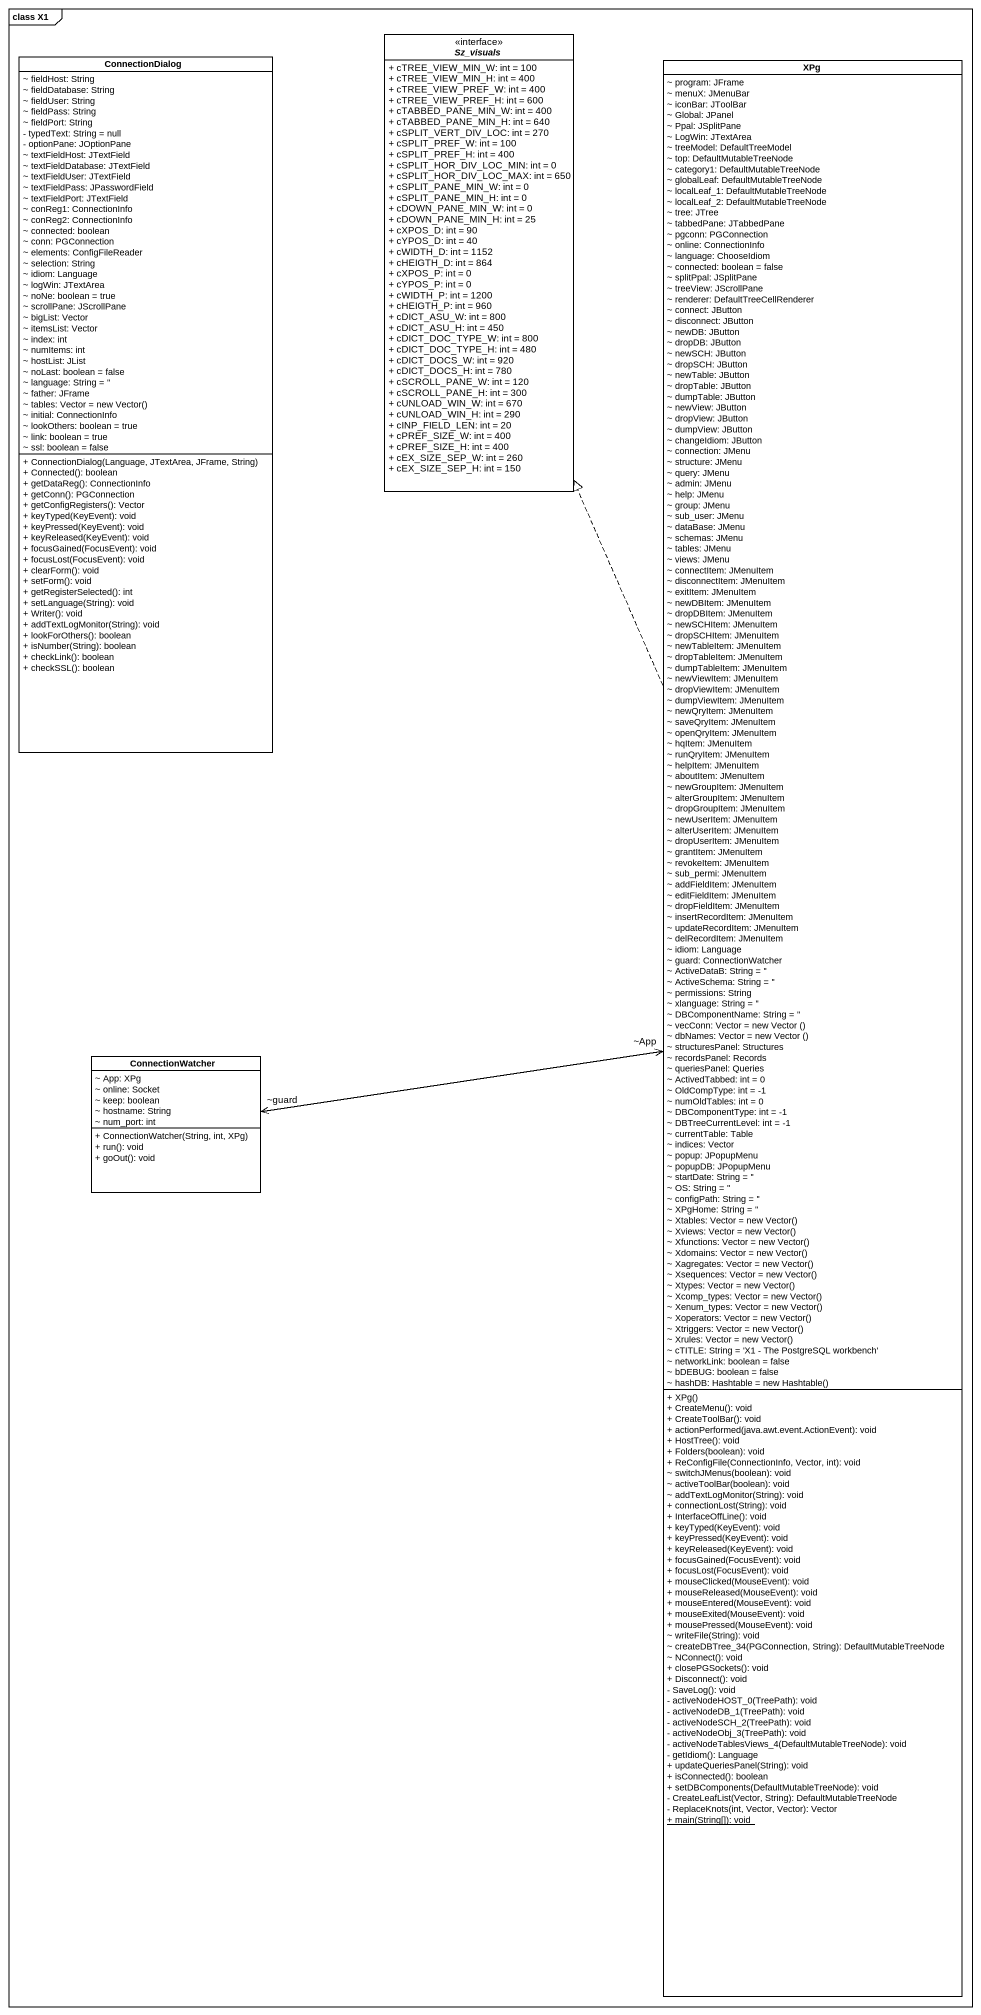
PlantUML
@startuml
mainframe class X1
hide circle
hide empty members
skinparam classAttributeIconSize 0
class ConnectionDialog {
  ~ fieldHost: String
  ~ fieldDatabase: String
  ~ fieldUser: String
  ~ fieldPass: String
  ~ fieldPort: String
  - typedText: String = null
  - optionPane: JOptionPane
  ~ textFieldHost: JTextField
  ~ textFieldDatabase: JTextField
  ~ textFieldUser: JTextField
  ~ textFieldPass: JPasswordField
  ~ textFieldPort: JTextField
  ~ conReg1: ConnectionInfo
  ~ conReg2: ConnectionInfo
  ~ connected: boolean
  ~ conn: PGConnection
  ~ elements: ConfigFileReader
  ~ selection: String
  ~ idiom: Language
  ~ logWin: JTextArea
  ~ noNe: boolean = true
  ~ scrollPane: JScrollPane
  ~ bigList: Vector
  ~ itemsList: Vector
  ~ index: int
  ~ numItems: int
  ~ hostList: JList
  ~ noLast: boolean = false
  ~ language: String = ''
  ~ father: JFrame
  {field} ~ tables: Vector = new Vector()
  ~ initial: ConnectionInfo
  ~ lookOthers: boolean = true
  ~ link: boolean = true
  ~ ssl: boolean = false
  + ConnectionDialog(Language, JTextArea, JFrame, String)
  + Connected(): boolean
  + getDataReg(): ConnectionInfo
  + getConn(): PGConnection
  + getConfigRegisters(): Vector
  + keyTyped(KeyEvent): void
  + keyPressed(KeyEvent): void
  + keyReleased(KeyEvent): void
  + focusGained(FocusEvent): void
  + focusLost(FocusEvent): void
  + clearForm(): void
  + setForm(): void
  + getRegisterSelected(): int
  + setLanguage(String): void
  + Writer(): void
  + addTextLogMonitor(String): void
  + lookForOthers(): boolean
  + isNumber(String): boolean
  + checkLink(): boolean
  + checkSSL(): boolean
}
interface Sz_visuals <<interface>> {
  + cTREE_VIEW_MIN_W: int = 100
  + cTREE_VIEW_MIN_H: int = 400
  + cTREE_VIEW_PREF_W: int = 400
  + cTREE_VIEW_PREF_H: int = 600
  + cTABBED_PANE_MIN_W: int = 400
  + cTABBED_PANE_MIN_H: int = 640
  + cSPLIT_VERT_DIV_LOC: int = 270
  + cSPLIT_PREF_W: int = 100
  + cSPLIT_PREF_H: int = 400
  + cSPLIT_HOR_DIV_LOC_MIN: int = 0
  + cSPLIT_HOR_DIV_LOC_MAX: int = 650
  + cSPLIT_PANE_MIN_W: int = 0
  + cSPLIT_PANE_MIN_H: int = 0
  + cDOWN_PANE_MIN_W: int = 0
  + cDOWN_PANE_MIN_H: int = 25
  + cXPOS_D: int = 90
  + cYPOS_D: int = 40
  + cWIDTH_D: int = 1152
  + cHEIGTH_D: int = 864
  + cXPOS_P: int = 0
  + cYPOS_P: int = 0
  + cWIDTH_P: int = 1200
  + cHEIGTH_P: int = 960
  + cDICT_ASU_W: int = 800
  + cDICT_ASU_H: int = 450
  + cDICT_DOC_TYPE_W: int = 800
  + cDICT_DOC_TYPE_H: int = 480
  + cDICT_DOCS_W: int = 920
  + cDICT_DOCS_H: int = 780
  + cSCROLL_PANE_W: int = 120
  + cSCROLL_PANE_H: int = 300
  + cUNLOAD_WIN_W: int = 670
  + cUNLOAD_WIN_H: int = 290
  + cINP_FIELD_LEN: int = 20
  + cPREF_SIZE_W: int = 400
  + cPREF_SIZE_H: int = 400
  + cEX_SIZE_SEP_W: int = 260
  + cEX_SIZE_SEP_H: int = 150
}
class XPg {
  ~ program: JFrame
  ~ menuX: JMenuBar
  ~ iconBar: JToolBar
  ~ Global: JPanel
  ~ Ppal: JSplitPane
  ~ LogWin: JTextArea
  ~ treeModel: DefaultTreeModel
  ~ top: DefaultMutableTreeNode
  ~ category1: DefaultMutableTreeNode
  ~ globalLeaf: DefaultMutableTreeNode
  ~ localLeaf_1: DefaultMutableTreeNode
  ~ localLeaf_2: DefaultMutableTreeNode
  ~ tree: JTree
  ~ tabbedPane: JTabbedPane
  ~ pgconn: PGConnection
  ~ online: ConnectionInfo
  ~ language: ChooseIdiom
  ~ connected: boolean = false
  ~ splitPpal: JSplitPane
  ~ treeView: JScrollPane
  ~ renderer: DefaultTreeCellRenderer
  ~ connect: JButton
  ~ disconnect: JButton
  ~ newDB: JButton
  ~ dropDB: JButton
  ~ newSCH: JButton
  ~ dropSCH: JButton
  ~ newTable: JButton
  ~ dropTable: JButton
  ~ dumpTable: JButton
  ~ newView: JButton
  ~ dropView: JButton
  ~ dumpView: JButton
  ~ changeIdiom: JButton
  ~ connection: JMenu
  ~ structure: JMenu
  ~ query: JMenu
  ~ admin: JMenu
  ~ help: JMenu
  ~ group: JMenu
  ~ sub_user: JMenu
  ~ dataBase: JMenu
  ~ schemas: JMenu
  ~ tables: JMenu
  ~ views: JMenu
  ~ connectItem: JMenuItem
  ~ disconnectItem: JMenuItem
  ~ exitItem: JMenuItem
  ~ newDBItem: JMenuItem
  ~ dropDBItem: JMenuItem
  ~ newSCHItem: JMenuItem
  ~ dropSCHItem: JMenuItem
  ~ newTableItem: JMenuItem
  ~ dropTableItem: JMenuItem
  ~ dumpTableItem: JMenuItem
  ~ newViewItem: JMenuItem
  ~ dropViewItem: JMenuItem
  ~ dumpViewItem: JMenuItem
  ~ newQryItem: JMenuItem
  ~ saveQryItem: JMenuItem
  ~ openQryItem: JMenuItem
  ~ hqItem: JMenuItem
  ~ runQryItem: JMenuItem
  ~ helpItem: JMenuItem
  ~ aboutItem: JMenuItem
  ~ newGroupItem: JMenuItem
  ~ alterGroupItem: JMenuItem
  ~ dropGroupItem: JMenuItem
  ~ newUserItem: JMenuItem
  ~ alterUserItem: JMenuItem
  ~ dropUserItem: JMenuItem
  ~ grantItem: JMenuItem
  ~ revokeItem: JMenuItem
  ~ sub_permi: JMenuItem
  ~ addFieldItem: JMenuItem
  ~ editFieldItem: JMenuItem
  ~ dropFieldItem: JMenuItem
  ~ insertRecordItem: JMenuItem
  ~ updateRecordItem: JMenuItem
  ~ delRecordItem: JMenuItem
  ~ idiom: Language
  ~ guard: ConnectionWatcher
  ~ ActiveDataB: String = ''
  ~ ActiveSchema: String = ''
  ~ permissions: String
  ~ xlanguage: String = ''
  ~ DBComponentName: String = ''
  {field} ~ vecConn: Vector = new Vector ()
  {field} ~ dbNames: Vector = new Vector ()
  ~ structuresPanel: Structures
  ~ recordsPanel: Records
  ~ queriesPanel: Queries
  ~ ActivedTabbed: int = 0
  ~ OldCompType: int = -1
  ~ numOldTables: int = 0
  ~ DBComponentType: int = -1
  ~ DBTreeCurrentLevel: int = -1
  ~ currentTable: Table
  ~ indices: Vector
  ~ popup: JPopupMenu
  ~ popupDB: JPopupMenu
  ~ startDate: String = ''
  ~ OS: String = ''
  ~ configPath: String = ''
  ~ XPgHome: String = ''
  {field} ~ Xtables: Vector = new Vector()
  {field} ~ Xviews: Vector = new Vector()
  {field} ~ Xfunctions: Vector = new Vector()
  {field} ~ Xdomains: Vector = new Vector()
  {field} ~ Xagregates: Vector = new Vector()
  {field} ~ Xsequences: Vector = new Vector()
  {field} ~ Xtypes: Vector = new Vector()
  {field} ~ Xcomp_types: Vector = new Vector()
  {field} ~ Xenum_types: Vector = new Vector()
  {field} ~ Xoperators: Vector = new Vector()
  {field} ~ Xtriggers: Vector = new Vector()
  {field} ~ Xrules: Vector = new Vector()
  ~ cTITLE: String = 'X1 - The PostgreSQL workbench'
  ~ networkLink: boolean = false
  ~ bDEBUG: boolean = false
  {field} ~ hashDB: Hashtable = new Hashtable()
  + XPg()
  + CreateMenu(): void
  + CreateToolBar(): void
  + actionPerformed(java.awt.event.ActionEvent): void
  + HostTree(): void
  + Folders(boolean): void
  + ReConfigFile(ConnectionInfo, Vector, int): void
  ~ switchJMenus(boolean): void
  ~ activeToolBar(boolean): void
  ~ addTextLogMonitor(String): void
  + connectionLost(String): void
  + InterfaceOffLine(): void
  + keyTyped(KeyEvent): void
  + keyPressed(KeyEvent): void
  + keyReleased(KeyEvent): void
  + focusGained(FocusEvent): void
  + focusLost(FocusEvent): void
  + mouseClicked(MouseEvent): void
  + mouseReleased(MouseEvent): void
  + mouseEntered(MouseEvent): void
  + mouseExited(MouseEvent): void
  + mousePressed(MouseEvent): void
  ~ writeFile(String): void
  ~ createDBTree_34(PGConnection, String): DefaultMutableTreeNode
  ~ NConnect(): void
  + closePGSockets(): void
  + Disconnect(): void
  - SaveLog(): void
  - activeNodeHOST_0(TreePath): void
  - activeNodeDB_1(TreePath): void
  - activeNodeSCH_2(TreePath): void
  - activeNodeObj_3(TreePath): void
  - activeNodeTablesViews_4(DefaultMutableTreeNode): void
  - getIdiom(): Language
  + updateQueriesPanel(String): void
  + isConnected(): boolean
  + setDBComponents(DefaultMutableTreeNode): void
  - CreateLeafList(Vector, String): DefaultMutableTreeNode
  - ReplaceKnots(int, Vector, Vector): Vector
  {static} + main(String[]): void
}
class ConnectionWatcher {
  ~ App: XPg
  ~ online: Socket
  ~ keep: boolean
  ~ hostname: String
  ~ num_port: int
  + ConnectionWatcher(String, int, XPg)
  + run(): void
  + goOut(): void
}
XPg .up.|> Sz_visuals
XPg -left-> "~guard" ConnectionWatcher
ConnectionWatcher -right-> "~App" XPg
@enduml
